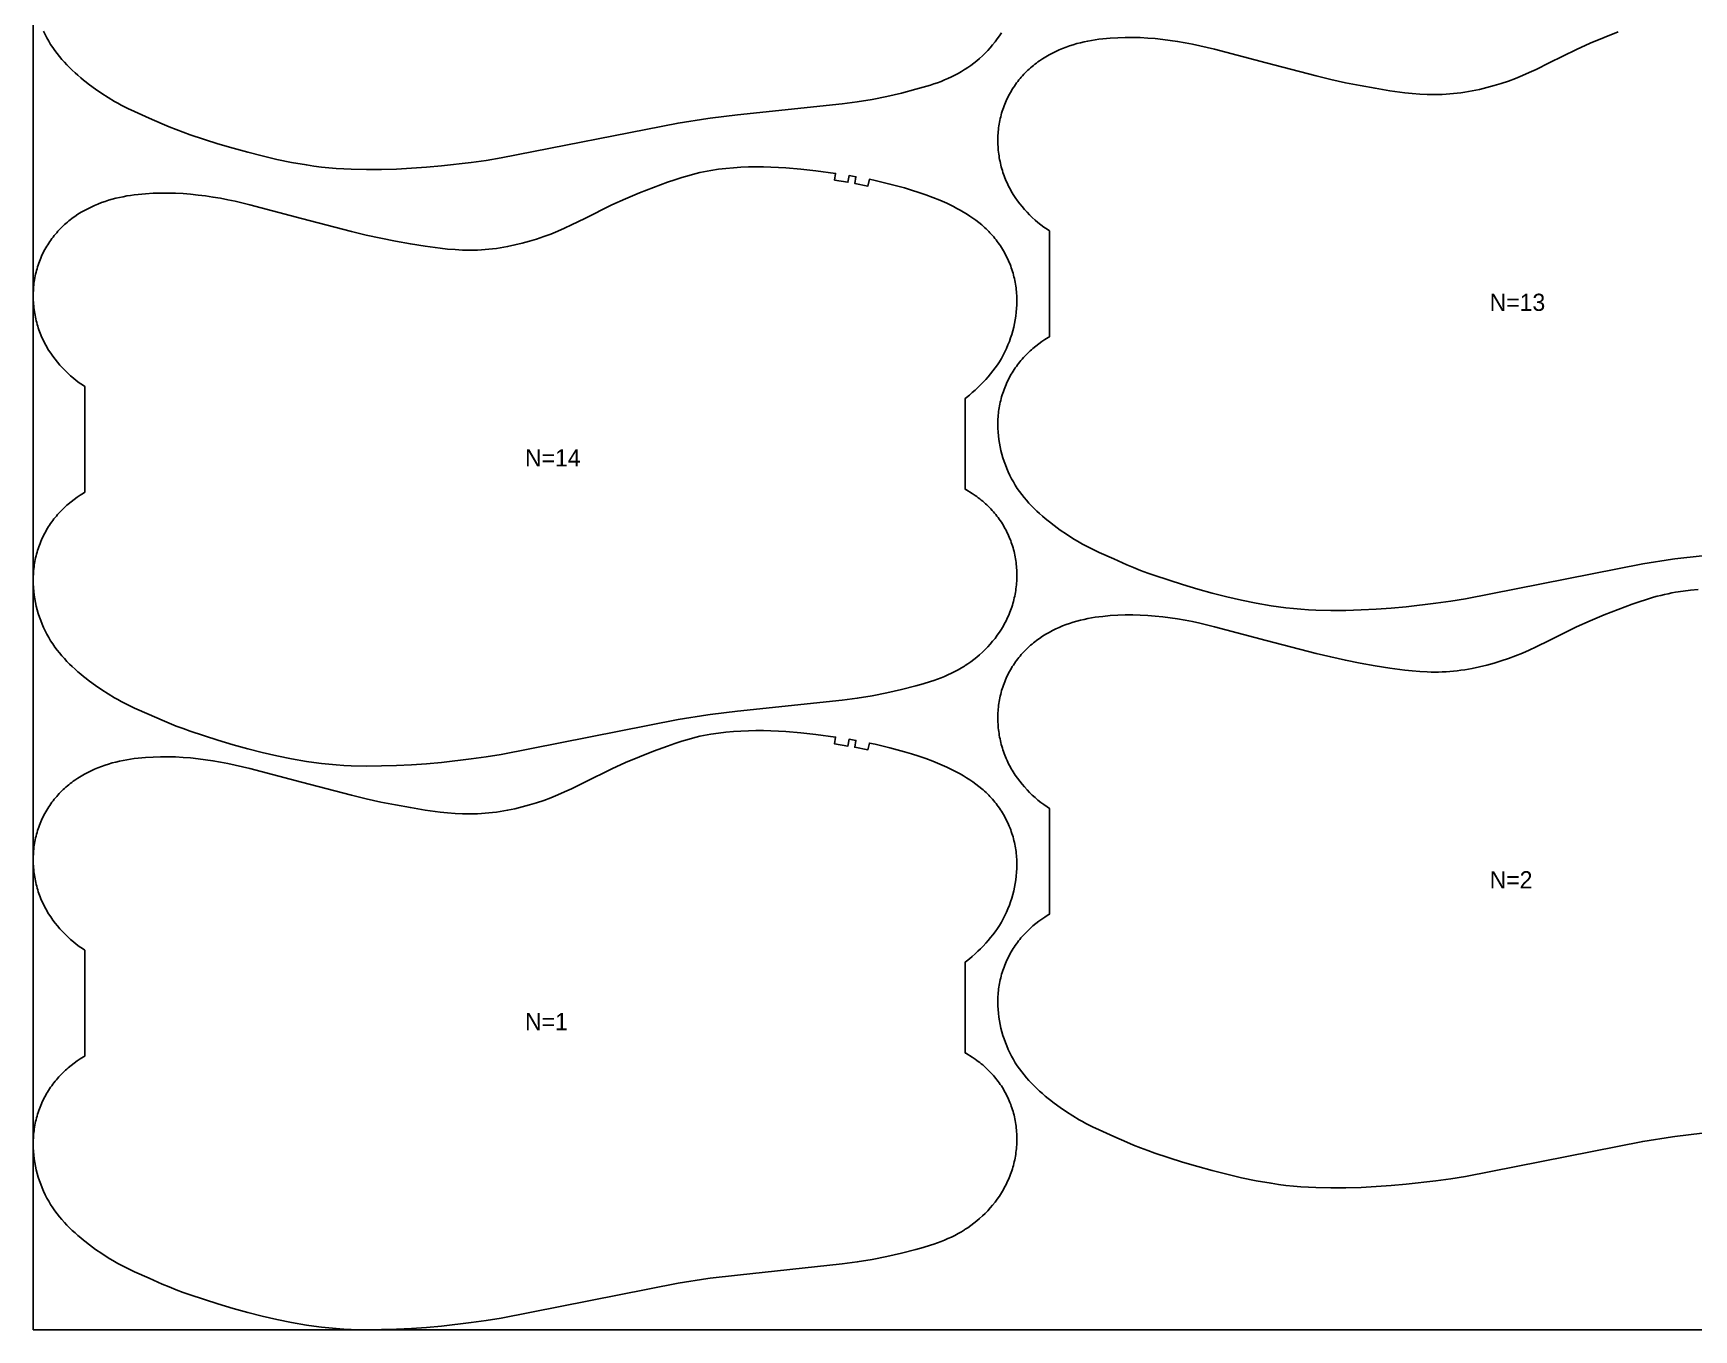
# Model space of a CAD drawing. Header units: inches. Extents: x 0 to 1973, y 0 to 1059.
# Drawn here: x 0.5 to 483.7, y 0 to 377.3 of the extents above; entities that cross this region are included whole.
import ezdxf

# ---------------------------------------------------------------- set-up
doc = ezdxf.new("R2010")
doc.units = ezdxf.units.IN

msp = doc.modelspace()

# ---------------------------------------------------------------- linework, layer by layer
at = {"layer": '1'}
for points in [[(0.5, 0), (1973.0375, 0), (1973.0375, 1058.8082), (0.5, 1058.8082), (0.5, 0)], [(271.841, 244.4945), (273.7164, 243.3669), (274.624, 242.7556), (275.0695, 242.4382), (275.5093, 242.113), (275.9431, 241.78), (276.3708, 241.4391), (276.7921, 241.0905), (277.2069, 240.7342), (277.6148, 240.3702), (278.0159, 239.9984), (278.4098, 239.619), (278.7963, 239.232), (279.1754, 238.8377), (279.5469, 238.4361), (279.9105, 238.0274), (280.2661, 237.6117), (280.6136, 237.1893), (280.9528, 236.7602), (281.2835, 236.3246), (281.6056, 235.8826), (281.9189, 235.4343), (282.2232, 234.98), (282.5184, 234.5198), (282.8043, 234.0538), (283.0807, 233.5821), (283.3475, 233.1049), (283.6045, 232.6224), (283.8517, 232.1348), (284.089, 231.6423), (284.3164, 231.145), (284.5339, 230.6433), (284.7413, 230.1373), (284.9387, 229.6272), (285.126, 229.1133), (285.3032, 228.5958), (285.4702, 228.075), (285.627, 227.5509), (285.7735, 227.0239), (285.9097, 226.4941), (286.0356, 225.9618), (286.1511, 225.4271), (286.2562, 224.8904), (286.3508, 224.3518), (286.435, 223.8116), (286.5088, 223.2698), (286.5723, 222.7267), (286.6254, 222.1825), (286.6682, 221.6373), (286.7008, 221.0914), (286.7232, 220.5449), (286.7354, 219.9981), (286.7375, 219.4511), (286.7295, 218.9041), (286.7114, 218.3573), (286.6833, 217.8109), (286.6452, 217.2651), (286.5972, 216.72), (286.5392, 216.1759), (286.4714, 215.6329), (286.3937, 215.0912), (286.3062, 214.5511), (286.2089, 214.0127), (286.1018, 213.4761), (285.9849, 212.9417), (285.8584, 212.4095), (285.722, 211.8798), (285.576, 211.3528), (285.4204, 210.8286), (285.255, 210.3074), (285.0801, 209.7895), (284.8955, 209.2749), (284.7014, 208.764), (284.4977, 208.2568), (284.2845, 207.7537), (284.0618, 207.2546), (283.8298, 206.7599), (283.5885, 206.2695), (283.3383, 205.7836), (283.0792, 205.3022), (282.8115, 204.8255), (282.5353, 204.3536), (282.2507, 203.8865), (281.6572, 202.9673), (281.0325, 202.0687), (280.3777, 201.1915), (279.6944, 200.3365), (278.9837, 199.5044), (278.2467, 198.6959), (277.4842, 197.9116), (276.6973, 197.1519), (275.8867, 196.4175), (275.0534, 195.709), (274.1984, 195.027), (273.3224, 194.3719), (272.4266, 193.7444), (271.7375, 193.2924), (271.512, 193.1445), (270.5798, 192.5721), (269.631, 192.0272), (268.667, 191.5098), (267.6887, 191.0198), (266.6975, 190.5572), (265.6944, 190.1221), (264.6805, 189.7139), (263.6572, 189.3304), (262.6254, 188.9691), (261.5865, 188.6274), (259.4917, 187.9925), (257.3821, 187.4047), (253.143, 186.3171), (248.8787, 185.3426), (244.5871, 184.4892), (240.2712, 183.7689), (235.9358, 183.183), (205.474, 179.9813), (197.4903, 179.04), (196.7841, 178.9567), (188.1448, 177.5644), (136.628, 167.4224), (132.3073, 166.7335), (127.9741, 166.1236), (119.2835, 165.0989), (114.925, 164.7141), (110.5594, 164.4179), (106.1893, 164.2048), (101.8155, 164.076), (97.4396, 164.04), (93.0653, 164.1297), (90.8802, 164.2332), (88.6975, 164.3789), (86.5182, 164.5679), (84.3433, 164.8014), (82.1735, 165.0796), (80.0093, 165.3998), (75.6985, 166.1518), (71.4122, 167.0304), (67.1488, 168.0143), (62.9068, 169.0872), (58.6881, 170.247), (54.21, 171.5788), (46.1648, 174.1823), (44.1027, 174.9125), (42.0562, 175.6825), (40.0277, 176.4981), (38.0136, 177.35), (34.2115, 179.04), (30.013, 180.9061), (28.0375, 181.8451), (26.0889, 182.8358), (25.1275, 183.3558), (24.1753, 183.8926), (22.2983, 185.0146), (20.458, 186.1974), (18.6544, 187.4367), (16.8886, 188.7293), (15.5, 189.8159), (15.1655, 190.0777), (14.3218, 190.774), (13.491, 191.4857), (12.6739, 192.2133), (11.8711, 192.9573), (11.0837, 193.7181), (10.3135, 194.4964), (9.5625, 195.2927), (8.8328, 196.1077), (8.1264, 196.942), (7.4455, 197.7963), (6.792, 198.671), (6.1681, 199.567), (5.5754, 200.4843), (5.0144, 201.422), (4.4851, 202.3787), (3.9877, 203.353), (3.5222, 204.3436), (3.0887, 205.349), (2.6873, 206.3678), (2.318, 207.3988), (1.9811, 208.4405), (1.677, 209.4919), (1.4064, 210.5521), (1.1699, 211.6201), (0.968, 212.695), (0.8014, 213.7757), (0.6708, 214.8614), (0.5765, 215.951), (0.5194, 217.0435), (0.5, 218.1376), (0.5046, 218.6846), (0.5188, 219.2315), (0.5428, 219.778), (0.5765, 220.3239), (0.6201, 220.8691), (0.6737, 221.4132), (0.7372, 221.9562), (0.8108, 222.4979), (0.8946, 223.038), (0.9886, 223.5764), (1.0929, 224.1129), (1.2076, 224.6473), (1.3327, 225.1794), (1.4682, 225.709), (1.6139, 226.2359), (1.7698, 226.76), (1.9358, 227.281), (2.1119, 227.7988), (2.2978, 228.3131), (2.4935, 228.8239), (2.699, 229.3309), (2.9142, 229.8339), (3.1389, 230.3327), (3.3731, 230.8272), (3.6167, 231.3172), (3.8696, 231.8024), (4.1317, 232.2827), (4.4029, 232.758), (4.6831, 233.2279), (4.9723, 233.6924), (5.2702, 234.1514), (5.5767, 234.6046), (5.8917, 235.052), (6.2151, 235.4933), (6.5466, 235.9284), (6.8862, 236.3573), (7.2338, 236.7796), (7.5891, 237.1953), (7.9521, 237.6043), (8.3227, 238.0063), (8.7006, 238.4013), (9.0857, 238.789), (9.4779, 239.1694), (9.8771, 239.5423), (10.2831, 239.9075), (10.6957, 240.2653), (11.5394, 240.9589), (12.4062, 241.6246), (13.2939, 242.2635), (14.2004, 242.8771), (15.1236, 243.4666), (15.5, 243.6941), (15.5, 274.4994), (14.8109, 274.9514), (13.9151, 275.579), (13.0391, 276.234), (12.1841, 276.916), (11.3508, 277.6245), (10.5402, 278.3589), (9.7533, 279.1186), (8.9908, 279.903), (8.2538, 280.7115), (7.5431, 281.5435), (6.8598, 282.3985), (6.2051, 283.2757), (5.5803, 284.1743), (4.9868, 285.0935), (4.7023, 285.5606), (4.426, 286.0325), (4.1583, 286.5092), (3.8992, 286.9906), (3.649, 287.4765), (3.4078, 287.9669), (3.1757, 288.4617), (2.953, 288.9607), (2.7398, 289.4638), (2.5361, 289.971), (2.342, 290.4819), (2.1574, 290.9965), (1.9825, 291.5144), (1.8171, 292.0356), (1.6615, 292.5598), (1.5155, 293.0868), (1.3791, 293.6165), (1.2526, 294.1487), (1.1357, 294.6832), (1.0286, 295.2197), (0.9313, 295.7581), (0.8438, 296.2983), (0.7661, 296.8399), (0.6983, 297.3829), (0.6403, 297.927), (0.5923, 298.4721), (0.5542, 299.0179), (0.5261, 299.5643), (0.508, 300.1111), (0.5, 300.6581), (0.5021, 301.2051), (0.5143, 301.752), (0.5367, 302.2984), (0.5693, 302.8443), (0.6121, 303.3895), (0.6652, 303.9337), (0.7287, 304.4768), (0.8025, 305.0186), (0.8867, 305.5589), (0.9813, 306.0975), (1.0864, 306.6342), (1.2019, 307.1688), (1.3278, 307.7011), (1.464, 308.2309), (1.6105, 308.7579), (1.7673, 309.282), (1.9343, 309.8029), (2.1115, 310.3204), (2.2988, 310.8342), (2.4962, 311.3443), (2.7036, 311.8503), (2.9211, 312.352), (3.1485, 312.8493), (3.3858, 313.3418), (3.633, 313.8295), (3.89, 314.312), (4.1568, 314.7891), (4.4332, 315.2608), (4.7191, 315.7268), (5.0143, 316.1871), (5.3186, 316.6414), (5.6319, 317.0896), (5.954, 317.5316), (6.2847, 317.9672), (6.6239, 318.3963), (6.9714, 318.8188), (7.327, 319.2344), (7.6906, 319.6431), (8.0621, 320.0447), (8.4412, 320.439), (8.8277, 320.826), (9.2216, 321.2054), (9.6227, 321.5772), (10.0306, 321.9412), (10.4454, 322.2976), (10.8667, 322.6462), (11.2944, 322.987), (11.7282, 323.32), (12.168, 323.6452), (12.6135, 323.9626), (13.5211, 324.5739), (14.4493, 325.1536), (15.3965, 325.7015), (16.3612, 326.2175), (17.3418, 326.7016), (18.3371, 327.1542), (19.3459, 327.5759), (20.367, 327.9672), (21.3992, 328.3287), (22.4413, 328.6609), (23.4921, 328.9645), (24.5505, 329.2399), (25.6153, 329.488), (26.6859, 329.7098), (27.7614, 329.9067), (28.8413, 330.0802), (29.9249, 330.2315), (31.0116, 330.3619), (33.1912, 330.5658), (35.3755, 330.7009), (37.5621, 330.7703), (39.7495, 330.7753), (41.9358, 330.7172), (44.1197, 330.5979), (46.3002, 330.4218), (48.4763, 330.1934), (50.6473, 329.9177), (52.8123, 329.5983), (54.9701, 329.2354), (57.1197, 328.828), (59.2598, 328.3753), (63.512, 327.3475), (78.5881, 323.3812), (93.1342, 319.5543), (97.3909, 318.5412), (101.665, 317.6034), (105.9559, 316.7469), (110.2617, 315.9694), (114.5812, 315.2745), (118.9185, 314.6974), (121.0952, 314.4674), (123.2763, 314.2896), (125.4607, 314.176), (126.5536, 314.147), (127.6468, 314.1385), (128.74, 314.1517), (129.833, 314.1867), (130.9253, 314.243), (132.0164, 314.3203), (133.106, 314.4183), (134.1937, 314.5366), (135.2789, 314.6749), (136.3614, 314.8328), (138.5167, 315.2058), (140.6582, 315.6516), (142.7848, 316.1657), (144.8954, 316.7437), (146.9887, 317.382), (149.0625, 318.0806), (151.1141, 318.8402), (153.141, 319.6616), (155.1421, 320.5431), (157.122, 321.4725), (160.9791, 323.3812), (168.888, 327.295), (172.8764, 329.0939), (176.913, 330.7831), (180.9869, 332.3778), (185.0954, 333.8841), (187.1631, 334.6025), (189.2427, 335.2841), (191.3372, 335.9134), (192.3911, 336.2036), (193.4499, 336.4748), (194.5139, 336.7256), (195.5828, 336.9561), (196.656, 337.1668), (197.7331, 337.3584), (199.8969, 337.6859), (202.0702, 337.9431), (204.2495, 338.1348), (206.433, 338.2672), (208.6193, 338.3471), (210.807, 338.3812), (212.995, 338.3751), (215.1823, 338.3296), (217.3683, 338.2446), (219.5523, 338.1197), (223.9124, 337.7565), (228.2615, 337.2719), (233.9751, 336.4968), (233.68, 334.5187), (237.5918, 333.8965), (237.9254, 335.8685), (239.8956, 335.5241), (239.5402, 333.5559), (243.4169, 332.806), (243.8227, 334.7644), (245.5201, 334.4017), (249.7766, 333.3903), (253.9995, 332.2427), (256.0971, 331.6181), (258.1822, 330.9541), (260.2513, 330.244), (262.3012, 329.4812), (264.328, 328.6594), (266.3275, 327.7731), (267.3156, 327.3041), (268.2951, 326.817), (269.2655, 326.3111), (270.2261, 325.7859), (271.1762, 325.2404), (272.1139, 324.6736), (273.0371, 324.0841), (273.9436, 323.4705), (274.8313, 322.8316), (275.6981, 322.1659), (276.5418, 321.4723), (276.9544, 321.1146), (277.3604, 320.7493), (277.7596, 320.3764), (278.1518, 319.9961), (278.5369, 319.6083), (278.9148, 319.2134), (279.2854, 318.8113), (279.6484, 318.4024), (280.0037, 317.9866), (280.3513, 317.5643), (280.6909, 317.1355), (281.0224, 316.7003), (281.3458, 316.259), (281.6608, 315.8116), (281.9673, 315.3584), (282.2652, 314.8995), (282.5544, 314.4349), (282.8346, 313.965), (283.1058, 313.4897), (283.3679, 313.0094), (283.6208, 312.5242), (283.8644, 312.0342), (284.0986, 311.5397), (284.3233, 311.0409), (284.5385, 310.5379), (284.744, 310.0309), (284.9397, 309.5201), (285.1256, 309.0058), (285.3017, 308.488), (285.4677, 307.967), (285.6236, 307.4429), (285.7693, 306.916), (285.9048, 306.3864), (286.0299, 305.8543), (286.1446, 305.32), (286.2489, 304.7835), (286.3429, 304.2451), (286.4267, 303.7049), (286.5003, 303.1633), (286.5638, 302.6203), (286.6174, 302.0761), (286.661, 301.531), (286.6947, 300.985), (286.7187, 300.4386), (286.7329, 299.8917), (286.7375, 299.3446), (286.7181, 298.2506), (286.661, 297.158), (286.5668, 296.0684), (286.4361, 294.9827), (286.2695, 293.902), (286.0676, 292.8271), (285.8311, 291.7591), (285.5605, 290.6989), (285.2564, 289.6475), (284.9195, 288.6058), (284.5502, 287.5749), (284.1488, 286.556), (283.7153, 285.5506), (283.2498, 284.5601), (282.7524, 283.5857), (282.2231, 282.629), (281.6621, 281.6913), (281.0694, 280.774), (280.4455, 279.8781), (279.792, 279.0033), (279.1111, 278.1491), (278.4047, 277.3147), (277.675, 276.4997), (276.924, 275.7034), (276.1538, 274.9251), (275.3664, 274.1643), (274.5636, 273.4203), (273.7465, 272.6927), (272.9157, 271.981), (272.072, 271.2847), (271.7375, 271.0229), (271.7375, 244.5498), (271.841, 244.4945)], [(271.841, 80.4545), (273.7164, 79.3269), (274.624, 78.7156), (275.0695, 78.3982), (275.5093, 78.073), (275.9431, 77.74), (276.3708, 77.3991), (276.7921, 77.0505), (277.2069, 76.6942), (277.6148, 76.3302), (278.0159, 75.9584), (278.4098, 75.579), (278.7963, 75.192), (279.1754, 74.7977), (279.5469, 74.3961), (279.9105, 73.9874), (280.2661, 73.5717), (280.6136, 73.1493), (280.9528, 72.7202), (281.2835, 72.2846), (281.6056, 71.8426), (281.9189, 71.3943), (282.2232, 70.94), (282.5184, 70.4798), (282.8043, 70.0138), (283.0807, 69.5421), (283.3475, 69.0649), (283.6045, 68.5824), (283.8517, 68.0948), (284.089, 67.6023), (284.3164, 67.105), (284.5339, 66.6033), (284.7413, 66.0973), (284.9387, 65.5872), (285.126, 65.0733), (285.3032, 64.5558), (285.4702, 64.035), (285.627, 63.5109), (285.7735, 62.9839), (285.9097, 62.4541), (286.0356, 61.9218), (286.1511, 61.3871), (286.2562, 60.8504), (286.3508, 60.3118), (286.435, 59.7716), (286.5088, 59.2298), (286.5723, 58.6867), (286.6254, 58.1425), (286.6682, 57.5973), (286.7008, 57.0514), (286.7232, 56.5049), (286.7354, 55.9581), (286.7375, 55.4111), (286.7295, 54.8641), (286.7114, 54.3173), (286.6833, 53.7709), (286.6452, 53.2251), (286.5972, 52.68), (286.5392, 52.1359), (286.4714, 51.5929), (286.3937, 51.0512), (286.3062, 50.5111), (286.2089, 49.9727), (286.1018, 49.4361), (285.9849, 48.9017), (285.8584, 48.3695), (285.722, 47.8398), (285.576, 47.3128), (285.4204, 46.7886), (285.255, 46.2674), (285.0801, 45.7495), (284.8955, 45.2349), (284.7014, 44.724), (284.4977, 44.2168), (284.2845, 43.7137), (284.0618, 43.2146), (283.8298, 42.7199), (283.5885, 42.2295), (283.3383, 41.7436), (283.0792, 41.2622), (282.8115, 40.7855), (282.5353, 40.3136), (282.2507, 39.8465), (281.6572, 38.9273), (281.0325, 38.0287), (280.3777, 37.1515), (279.6944, 36.2965), (278.9837, 35.4644), (278.2467, 34.6559), (277.4842, 33.8716), (276.6973, 33.1119), (275.8867, 32.3775), (275.0534, 31.669), (274.1984, 30.987), (273.3224, 30.3319), (272.4266, 29.7044), (271.7375, 29.2524), (271.512, 29.1045), (270.5798, 28.5321), (269.631, 27.9872), (268.667, 27.4698), (267.6887, 26.9798), (266.6975, 26.5172), (265.6944, 26.0821), (264.6805, 25.6739), (263.6572, 25.2904), (262.6254, 24.9291), (261.5865, 24.5874), (259.4917, 23.9525), (257.3821, 23.3647), (253.143, 22.2771), (248.8787, 21.3026), (244.5871, 20.4492), (240.2712, 19.7289), (235.9358, 19.143), (205.474, 15.9413), (197.4903, 15), (196.7841, 14.9167), (188.1448, 13.5244), (136.628, 3.3824), (132.3073, 2.6935), (127.9741, 2.0836), (119.2835, 1.0589), (114.925, 0.6741), (110.5594, 0.3779), (106.1893, 0.1648), (101.8155, 0.036), (97.4396, 0), (93.0653, 0.0897), (90.8802, 0.1932), (88.6975, 0.3389), (86.5182, 0.5279), (84.3433, 0.7614), (82.1735, 1.0396), (80.0093, 1.3598), (75.6985, 2.1118), (71.4122, 2.9904), (67.1488, 3.9743), (62.9068, 5.0472), (58.6881, 6.207), (54.21, 7.5388), (46.1648, 10.1423), (44.1027, 10.8725), (42.0562, 11.6425), (40.0277, 12.4581), (38.0136, 13.31), (34.2115, 15), (30.013, 16.8661), (28.0375, 17.8051), (26.0889, 18.7958), (25.1275, 19.3158), (24.1753, 19.8526), (22.2983, 20.9746), (20.458, 22.1574), (18.6544, 23.3967), (16.8886, 24.6893), (15.5, 25.7759), (15.1655, 26.0377), (14.3218, 26.734), (13.491, 27.4457), (12.6739, 28.1733), (11.8711, 28.9173), (11.0837, 29.6781), (10.3135, 30.4564), (9.5625, 31.2527), (8.8328, 32.0677), (8.1264, 32.902), (7.4455, 33.7563), (6.792, 34.631), (6.1681, 35.527), (5.5754, 36.4443), (5.0144, 37.382), (4.4851, 38.3387), (3.9877, 39.313), (3.5222, 40.3036), (3.0887, 41.309), (2.6873, 42.3278), (2.318, 43.3588), (1.9811, 44.4005), (1.677, 45.4519), (1.4064, 46.5121), (1.1699, 47.5801), (0.968, 48.655), (0.8014, 49.7357), (0.6708, 50.8214), (0.5765, 51.911), (0.5194, 53.0035), (0.5, 54.0976), (0.5046, 54.6446), (0.5188, 55.1915), (0.5428, 55.738), (0.5765, 56.2839), (0.6201, 56.8291), (0.6737, 57.3732), (0.7372, 57.9162), (0.8108, 58.4579), (0.8946, 58.998), (0.9886, 59.5364), (1.0929, 60.0729), (1.2076, 60.6073), (1.3327, 61.1394), (1.4682, 61.669), (1.6139, 62.1959), (1.7698, 62.72), (1.9358, 63.241), (2.1119, 63.7588), (2.2978, 64.2731), (2.4935, 64.7839), (2.699, 65.2909), (2.9142, 65.7939), (3.1389, 66.2927), (3.3731, 66.7872), (3.6167, 67.2772), (3.8696, 67.7624), (4.1317, 68.2427), (4.4029, 68.718), (4.6831, 69.1879), (4.9723, 69.6524), (5.2702, 70.1114), (5.5767, 70.5646), (5.8917, 71.012), (6.2151, 71.4533), (6.5466, 71.8884), (6.8862, 72.3173), (7.2338, 72.7396), (7.5891, 73.1553), (7.9521, 73.5643), (8.3227, 73.9663), (8.7006, 74.3613), (9.0857, 74.749), (9.4779, 75.1294), (9.8771, 75.5023), (10.2831, 75.8675), (10.6957, 76.2253), (11.5394, 76.9189), (12.4062, 77.5846), (13.2939, 78.2235), (14.2004, 78.8371), (15.1236, 79.4266), (15.5, 79.6541), (15.5, 110.4594), (14.8109, 110.9114), (13.9151, 111.539), (13.0391, 112.194), (12.1841, 112.876), (11.3508, 113.5845), (10.5402, 114.3189), (9.7533, 115.0786), (8.9908, 115.863), (8.2538, 116.6715), (7.5431, 117.5035), (6.8598, 118.3585), (6.2051, 119.2357), (5.5803, 120.1343), (4.9868, 121.0535), (4.7023, 121.5206), (4.426, 121.9925), (4.1583, 122.4692), (3.8992, 122.9506), (3.649, 123.4365), (3.4078, 123.9269), (3.1757, 124.4217), (2.953, 124.9207), (2.7398, 125.4238), (2.5361, 125.931), (2.342, 126.4419), (2.1574, 126.9565), (1.9825, 127.4744), (1.8171, 127.9956), (1.6615, 128.5198), (1.5155, 129.0468), (1.3791, 129.5765), (1.2526, 130.1087), (1.1357, 130.6432), (1.0286, 131.1797), (0.9313, 131.7181), (0.8438, 132.2583), (0.7661, 132.7999), (0.6983, 133.3429), (0.6403, 133.887), (0.5923, 134.4321), (0.5542, 134.9779), (0.5261, 135.5243), (0.508, 136.0711), (0.5, 136.6181), (0.5021, 137.1651), (0.5143, 137.712), (0.5367, 138.2584), (0.5693, 138.8043), (0.6121, 139.3495), (0.6652, 139.8937), (0.7287, 140.4368), (0.8025, 140.9786), (0.8867, 141.5189), (0.9813, 142.0575), (1.0864, 142.5942), (1.2019, 143.1288), (1.3278, 143.6611), (1.464, 144.1909), (1.6105, 144.7179), (1.7673, 145.242), (1.9343, 145.7629), (2.1115, 146.2804), (2.2988, 146.7942), (2.4962, 147.3043), (2.7036, 147.8103), (2.9211, 148.312), (3.1485, 148.8093), (3.3858, 149.3018), (3.633, 149.7895), (3.89, 150.272), (4.1568, 150.7491), (4.4332, 151.2208), (4.7191, 151.6868), (5.0143, 152.1471), (5.3186, 152.6014), (5.6319, 153.0496), (5.954, 153.4916), (6.2847, 153.9272), (6.6239, 154.3563), (6.9714, 154.7788), (7.327, 155.1944), (7.6906, 155.6031), (8.0621, 156.0047), (8.4412, 156.399), (8.8277, 156.786), (9.2216, 157.1654), (9.6227, 157.5372), (10.0306, 157.9012), (10.4454, 158.2576), (10.8667, 158.6062), (11.2944, 158.947), (11.7282, 159.28), (12.168, 159.6052), (12.6135, 159.9226), (13.5211, 160.5339), (14.4493, 161.1136), (15.3965, 161.6615), (16.3612, 162.1775), (17.3418, 162.6616), (18.3371, 163.1142), (19.3459, 163.5359), (20.367, 163.9272), (21.3992, 164.2887), (22.4413, 164.6209), (23.4921, 164.9245), (24.5505, 165.1999), (25.6153, 165.448), (26.6859, 165.6698), (27.7614, 165.8667), (28.8413, 166.0402), (29.9249, 166.1915), (31.0116, 166.3219), (33.1912, 166.5258), (35.3755, 166.6609), (37.5621, 166.7303), (39.7495, 166.7353), (41.9358, 166.6772), (44.1197, 166.5579), (46.3002, 166.3818), (48.4763, 166.1534), (50.6473, 165.8777), (52.8123, 165.5583), (54.9701, 165.1954), (57.1197, 164.788), (59.2598, 164.3353), (63.512, 163.3075), (78.5881, 159.3412), (93.1342, 155.5143), (97.3909, 154.5012), (101.665, 153.5634), (105.9559, 152.7069), (110.2617, 151.9294), (114.5812, 151.2345), (118.9185, 150.6574), (121.0952, 150.4274), (123.2763, 150.2496), (125.4607, 150.136), (126.5536, 150.107), (127.6468, 150.0985), (128.74, 150.1117), (129.833, 150.1467), (130.9253, 150.203), (132.0164, 150.2803), (133.106, 150.3783), (134.1937, 150.4966), (135.2789, 150.6349), (136.3614, 150.7928), (138.5167, 151.1658), (140.6582, 151.6116), (142.7848, 152.1257), (144.8954, 152.7037), (146.9887, 153.342), (149.0625, 154.0406), (151.1141, 154.8002), (153.141, 155.6216), (155.1421, 156.5031), (157.122, 157.4325), (160.9791, 159.3412), (168.888, 163.255), (172.8764, 165.0539), (176.913, 166.7431), (180.9869, 168.3378), (185.0954, 169.8441), (187.1631, 170.5625), (189.2427, 171.2441), (191.3372, 171.8734), (192.3911, 172.1636), (193.4499, 172.4348), (194.5139, 172.6856), (195.5828, 172.9161), (196.656, 173.1268), (197.7331, 173.3184), (199.8969, 173.6459), (202.0702, 173.9031), (204.2495, 174.0948), (206.433, 174.2272), (208.6193, 174.3071), (210.807, 174.3412), (212.995, 174.3351), (215.1823, 174.2896), (217.3683, 174.2046), (219.5523, 174.0797), (223.9124, 173.7165), (228.2615, 173.2319), (233.9751, 172.4568), (233.68, 170.4787), (237.5918, 169.8565), (237.9254, 171.8285), (239.8956, 171.4841), (239.5402, 169.5159), (243.4169, 168.766), (243.8227, 170.7244), (245.5201, 170.3617), (249.7766, 169.3503), (253.9995, 168.2027), (256.0971, 167.5781), (258.1822, 166.9141), (260.2513, 166.204), (262.3012, 165.4412), (264.328, 164.6194), (266.3275, 163.7331), (267.3156, 163.2641), (268.2951, 162.777), (269.2655, 162.2711), (270.2261, 161.7459), (271.1762, 161.2004), (272.1139, 160.6336), (273.0371, 160.0441), (273.9436, 159.4305), (274.8313, 158.7916), (275.6981, 158.1259), (276.5418, 157.4323), (276.9544, 157.0746), (277.3604, 156.7093), (277.7596, 156.3364), (278.1518, 155.9561), (278.5369, 155.5683), (278.9148, 155.1734), (279.2854, 154.7713), (279.6484, 154.3624), (280.0037, 153.9466), (280.3513, 153.5243), (280.6909, 153.0955), (281.0224, 152.6603), (281.3458, 152.219), (281.6608, 151.7716), (281.9673, 151.3184), (282.2652, 150.8595), (282.5544, 150.3949), (282.8346, 149.925), (283.1058, 149.4497), (283.3679, 148.9694), (283.6208, 148.4842), (283.8644, 147.9942), (284.0986, 147.4997), (284.3233, 147.0009), (284.5385, 146.4979), (284.744, 145.9909), (284.9397, 145.4801), (285.1256, 144.9658), (285.3017, 144.448), (285.4677, 143.927), (285.6236, 143.4029), (285.7693, 142.876), (285.9048, 142.3464), (286.0299, 141.8143), (286.1446, 141.28), (286.2489, 140.7435), (286.3429, 140.2051), (286.4267, 139.6649), (286.5003, 139.1233), (286.5638, 138.5803), (286.6174, 138.0361), (286.661, 137.491), (286.6947, 136.945), (286.7187, 136.3986), (286.7329, 135.8517), (286.7375, 135.3046), (286.7181, 134.2106), (286.661, 133.118), (286.5668, 132.0284), (286.4361, 130.9427), (286.2695, 129.862), (286.0676, 128.7871), (285.8311, 127.7191), (285.5605, 126.6589), (285.2564, 125.6075), (284.9195, 124.5658), (284.5502, 123.5349), (284.1488, 122.516), (283.7153, 121.5106), (283.2498, 120.5201), (282.7524, 119.5457), (282.2231, 118.589), (281.6621, 117.6513), (281.0694, 116.734), (280.4455, 115.8381), (279.792, 114.9633), (279.1111, 114.1091), (278.4047, 113.2747), (277.675, 112.4597), (276.924, 111.6634), (276.1538, 110.8851), (275.3664, 110.1243), (274.5636, 109.3803), (273.7465, 108.6527), (272.9157, 107.941), (272.072, 107.2447), (271.7375, 106.9829), (271.7375, 80.5098), (271.841, 80.4545)]]:
    msp.add_lwpolyline(points, close=True, dxfattribs=at)
for points in [[(282.2507, 377.4265), (281.6572, 376.5073), (281.0325, 375.6087), (280.3777, 374.7315), (279.6944, 373.8765), (278.9837, 373.0444), (278.2467, 372.2359), (277.4842, 371.4516), (276.6973, 370.6919), (275.8867, 369.9575), (275.0534, 369.249), (274.1984, 368.567), (273.3224, 367.9119), (272.4266, 367.2844), (271.7375, 366.8324), (271.512, 366.6845), (270.5798, 366.1121), (269.631, 365.5672), (268.667, 365.0498), (267.6887, 364.5598), (266.6975, 364.0972), (265.6944, 363.6621), (264.6805, 363.2539), (263.6572, 362.8704), (262.6254, 362.5091), (261.5865, 362.1674), (259.4917, 361.5325), (257.3821, 360.9447), (253.143, 359.8571), (248.8787, 358.8826), (244.5871, 358.0292), (240.2712, 357.3089), (235.9358, 356.723), (205.474, 353.5213), (197.4903, 352.58), (196.7841, 352.4967), (188.1448, 351.1044), (136.628, 340.9624), (132.3073, 340.2735), (127.9741, 339.6636), (119.2835, 338.6389), (114.925, 338.2541), (110.5594, 337.9579), (106.1893, 337.7448), (101.8155, 337.616), (97.4396, 337.58), (93.0653, 337.6697), (90.8802, 337.7732), (88.6975, 337.9189), (86.5182, 338.1079), (84.3433, 338.3414), (82.1735, 338.6196), (80.0093, 338.9398), (75.6985, 339.6918), (71.4122, 340.5704), (67.1488, 341.5543), (62.9068, 342.6272), (58.6881, 343.787), (54.21, 345.1188), (46.1648, 347.7223), (44.1027, 348.4525), (42.0562, 349.2225), (40.0277, 350.0381), (38.0136, 350.89), (34.2115, 352.58), (30.013, 354.4461), (28.0375, 355.3851), (26.0889, 356.3758), (25.1275, 356.8958), (24.1753, 357.4326), (22.2983, 358.5546), (20.458, 359.7374), (18.6544, 360.9767), (16.8886, 362.2693), (15.5, 363.3559), (15.1655, 363.6177), (14.3218, 364.314), (13.491, 365.0257), (12.6739, 365.7533), (11.8711, 366.4973), (11.0837, 367.2581), (10.3135, 368.0364), (9.5625, 368.8327), (8.8328, 369.6477), (8.1264, 370.482), (7.4455, 371.3363), (6.792, 372.211), (6.1681, 373.107), (5.5754, 374.0243), (5.0144, 374.962), (4.4851, 375.9187), (3.9877, 376.893), (3.5222, 377.8836)], [(486.174, 225.2483), (478.1903, 224.307), (477.4841, 224.2237), (468.8448, 222.8314), (417.328, 212.6894), (413.0073, 212.0005), (408.6741, 211.3906), (399.9835, 210.3659), (395.625, 209.9811), (391.2594, 209.6849), (386.8893, 209.4718), (382.5155, 209.343), (378.1396, 209.307), (373.7653, 209.3967), (371.5802, 209.5002), (369.3975, 209.6459), (367.2182, 209.8349), (365.0433, 210.0684), (362.8735, 210.3466), (360.7093, 210.6668), (356.3985, 211.4188), (352.1122, 212.2974), (347.8488, 213.2813), (343.6068, 214.3542), (339.3881, 215.514), (334.91, 216.8458), (326.8648, 219.4493), (324.8027, 220.1795), (322.7562, 220.9495), (320.7277, 221.7651), (318.7136, 222.617), (314.9115, 224.307), (310.713, 226.1731), (308.7375, 227.1121), (306.7889, 228.1028), (305.8275, 228.6228), (304.8753, 229.1596), (302.9983, 230.2816), (301.158, 231.4644), (299.3544, 232.7037), (297.5886, 233.9963), (296.2, 235.0829), (295.8655, 235.3447), (295.0218, 236.041), (294.191, 236.7527), (293.3739, 237.4803), (292.5711, 238.2243), (291.7837, 238.9851), (291.0135, 239.7634), (290.2625, 240.5597), (289.5328, 241.3747), (288.8264, 242.209), (288.1455, 243.0633), (287.492, 243.938), (286.8681, 244.834), (286.2754, 245.7513), (285.7144, 246.689), (285.1851, 247.6457), (284.6877, 248.62), (284.2222, 249.6106), (283.7887, 250.616), (283.3873, 251.6348), (283.018, 252.6658), (282.6811, 253.7075), (282.377, 254.7589), (282.1064, 255.8191), (281.8699, 256.8871), (281.668, 257.962), (281.5014, 259.0427), (281.3708, 260.1284), (281.2765, 261.218), (281.2194, 262.3105), (281.2, 263.4046), (281.2046, 263.9516), (281.2188, 264.4985), (281.2428, 265.045), (281.2765, 265.5909), (281.3201, 266.1361), (281.3737, 266.6802), (281.4372, 267.2232), (281.5108, 267.7649), (281.5946, 268.305), (281.6886, 268.8434), (281.7929, 269.3799), (281.9076, 269.9143), (282.0327, 270.4464), (282.1682, 270.976), (282.3139, 271.5029), (282.4698, 272.027), (282.6358, 272.548), (282.8119, 273.0658), (282.9978, 273.5801), (283.1935, 274.0909), (283.399, 274.5979), (283.6142, 275.1009), (283.8389, 275.5997), (284.0731, 276.0942), (284.3167, 276.5842), (284.5696, 277.0694), (284.8317, 277.5497), (285.1029, 278.025), (285.3831, 278.4949), (285.6723, 278.9594), (285.9702, 279.4184), (286.2767, 279.8716), (286.5917, 280.319), (286.9151, 280.7603), (287.2466, 281.1954), (287.5862, 281.6243), (287.9338, 282.0466), (288.2891, 282.4623), (288.6521, 282.8713), (289.0227, 283.2733), (289.4006, 283.6683), (289.7857, 284.056), (290.1779, 284.4364), (290.5771, 284.8093), (290.9831, 285.1745), (291.3957, 285.5323), (292.2394, 286.2259), (293.1062, 286.8916), (293.9939, 287.5305), (294.9004, 288.1441), (295.8236, 288.7336), (296.2, 288.9611), (296.2, 319.7664), (295.5109, 320.2184), (294.6151, 320.846), (293.7391, 321.501), (292.8841, 322.183), (292.0508, 322.8915), (291.2402, 323.6259), (290.4533, 324.3856), (289.6908, 325.17), (288.9538, 325.9785), (288.2431, 326.8105), (287.5598, 327.6655), (286.9051, 328.5427), (286.2803, 329.4413), (285.6868, 330.3605), (285.4023, 330.8276), (285.126, 331.2995), (284.8583, 331.7762), (284.5992, 332.2576), (284.349, 332.7435), (284.1078, 333.2339), (283.8757, 333.7287), (283.653, 334.2277), (283.4398, 334.7308), (283.2361, 335.238), (283.042, 335.7489), (282.8574, 336.2635), (282.6825, 336.7814), (282.5171, 337.3026), (282.3615, 337.8268), (282.2155, 338.3538), (282.0791, 338.8835), (281.9526, 339.4157), (281.8357, 339.9502), (281.7286, 340.4867), (281.6313, 341.0251), (281.5438, 341.5653), (281.4661, 342.1069), (281.3983, 342.6499), (281.3403, 343.194), (281.2923, 343.7391), (281.2542, 344.2849), (281.2261, 344.8313), (281.208, 345.3781), (281.2, 345.9251), (281.2021, 346.4721), (281.2143, 347.019), (281.2367, 347.5654), (281.2693, 348.1113), (281.3121, 348.6565), (281.3652, 349.2007), (281.4287, 349.7438), (281.5025, 350.2856), (281.5867, 350.8259), (281.6813, 351.3645), (281.7864, 351.9012), (281.9019, 352.4358), (282.0278, 352.9681), (282.164, 353.4979), (282.3105, 354.0249), (282.4673, 354.549), (282.6343, 355.0699), (282.8115, 355.5874), (282.9988, 356.1012), (283.1962, 356.6113), (283.4036, 357.1173), (283.6211, 357.619), (283.8485, 358.1163), (284.0858, 358.6088), (284.333, 359.0965), (284.59, 359.579), (284.8568, 360.0561), (285.1332, 360.5278), (285.4191, 360.9938), (285.7143, 361.4541), (286.0186, 361.9084), (286.3319, 362.3566), (286.654, 362.7986), (286.9847, 363.2342), (287.3239, 363.6633), (287.6714, 364.0858), (288.027, 364.5014), (288.3906, 364.9101), (288.7621, 365.3117), (289.1412, 365.706), (289.5277, 366.093), (289.9216, 366.4724), (290.3227, 366.8442), (290.7306, 367.2082), (291.1454, 367.5646), (291.5667, 367.9132), (291.9944, 368.254), (292.4282, 368.587), (292.868, 368.9122), (293.3135, 369.2296), (294.2211, 369.8409), (295.1493, 370.4206), (296.0965, 370.9685), (297.0612, 371.4845), (298.0418, 371.9686), (299.0371, 372.4212), (300.0459, 372.8429), (301.067, 373.2342), (302.0992, 373.5957), (303.1413, 373.9279), (304.1921, 374.2315), (305.2505, 374.5069), (306.3153, 374.755), (307.3859, 374.9768), (308.4614, 375.1737), (309.5413, 375.3472), (310.6249, 375.4985), (311.7116, 375.6289), (313.8912, 375.8328), (316.0755, 375.9679), (318.2621, 376.0373), (320.4495, 376.0423), (322.6358, 375.9842), (324.8197, 375.8649), (327.0002, 375.6888), (329.1763, 375.4604), (331.3473, 375.1847), (333.5123, 374.8653), (335.6701, 374.5024), (337.8197, 374.095), (339.9598, 373.6423), (344.212, 372.6145), (359.2881, 368.6482), (373.8342, 364.8213), (378.0909, 363.8082), (382.365, 362.8704), (386.6559, 362.0139), (390.9617, 361.2364), (395.2812, 360.5415), (399.6185, 359.9644), (401.7952, 359.7344), (403.9763, 359.5566), (406.1607, 359.443), (407.2536, 359.414), (408.3468, 359.4055), (409.44, 359.4187), (410.533, 359.4537), (411.6253, 359.51), (412.7164, 359.5873), (413.806, 359.6853), (414.8937, 359.8036), (415.9789, 359.9419), (417.0614, 360.0998), (419.2167, 360.4728), (421.3582, 360.9186), (423.4848, 361.4327), (425.5954, 362.0107), (427.6887, 362.649), (429.7625, 363.3476), (431.8141, 364.1072), (433.841, 364.9286), (435.8421, 365.8101), (437.822, 366.7395), (441.6791, 368.6482), (449.588, 372.562), (453.5764, 374.3609), (457.613, 376.0501), (461.6869, 377.6448)], [(486.174, 57.2083), (478.1903, 56.267), (477.4841, 56.1837), (468.8448, 54.7914), (417.328, 44.6494), (413.0073, 43.9605), (408.6741, 43.3506), (399.9835, 42.3259), (395.625, 41.9411), (391.2594, 41.6449), (386.8893, 41.4318), (382.5155, 41.303), (378.1396, 41.267), (373.7653, 41.3567), (371.5802, 41.4602), (369.3975, 41.6059), (367.2182, 41.7949), (365.0433, 42.0284), (362.8735, 42.3066), (360.7093, 42.6268), (356.3985, 43.3788), (352.1122, 44.2574), (347.8488, 45.2413), (343.6068, 46.3142), (339.3881, 47.474), (334.91, 48.8058), (326.8648, 51.4093), (324.8027, 52.1395), (322.7562, 52.9095), (320.7277, 53.7251), (318.7136, 54.577), (314.9115, 56.267), (310.713, 58.1331), (308.7375, 59.0721), (306.7889, 60.0628), (305.8275, 60.5828), (304.8753, 61.1196), (302.9983, 62.2416), (301.158, 63.4244), (299.3544, 64.6637), (297.5886, 65.9563), (296.2, 67.0429), (295.8655, 67.3047), (295.0218, 68.001), (294.191, 68.7127), (293.3739, 69.4403), (292.5711, 70.1843), (291.7837, 70.9451), (291.0135, 71.7234), (290.2625, 72.5197), (289.5328, 73.3347), (288.8264, 74.169), (288.1455, 75.0233), (287.492, 75.898), (286.8681, 76.794), (286.2754, 77.7113), (285.7144, 78.649), (285.1851, 79.6057), (284.6877, 80.58), (284.2222, 81.5706), (283.7887, 82.576), (283.3873, 83.5948), (283.018, 84.6258), (282.6811, 85.6675), (282.377, 86.7189), (282.1064, 87.7791), (281.8699, 88.8471), (281.668, 89.922), (281.5014, 91.0027), (281.3708, 92.0884), (281.2765, 93.178), (281.2194, 94.2705), (281.2, 95.3646), (281.2046, 95.9116), (281.2188, 96.4585), (281.2428, 97.005), (281.2765, 97.5509), (281.3201, 98.0961), (281.3737, 98.6402), (281.4372, 99.1832), (281.5108, 99.7249), (281.5946, 100.265), (281.6886, 100.8034), (281.7929, 101.3399), (281.9076, 101.8743), (282.0327, 102.4064), (282.1682, 102.936), (282.3139, 103.4629), (282.4698, 103.987), (282.6358, 104.508), (282.8119, 105.0258), (282.9978, 105.5401), (283.1935, 106.0509), (283.399, 106.5579), (283.6142, 107.0609), (283.8389, 107.5597), (284.0731, 108.0542), (284.3167, 108.5442), (284.5696, 109.0294), (284.8317, 109.5097), (285.1029, 109.985), (285.3831, 110.4549), (285.6723, 110.9194), (285.9702, 111.3784), (286.2767, 111.8316), (286.5917, 112.279), (286.9151, 112.7203), (287.2466, 113.1554), (287.5862, 113.5843), (287.9338, 114.0066), (288.2891, 114.4223), (288.6521, 114.8313), (289.0227, 115.2333), (289.4006, 115.6283), (289.7857, 116.016), (290.1779, 116.3964), (290.5771, 116.7693), (290.9831, 117.1345), (291.3957, 117.4923), (292.2394, 118.1859), (293.1062, 118.8516), (293.9939, 119.4905), (294.9004, 120.1041), (295.8236, 120.6936), (296.2, 120.9211), (296.2, 151.7264), (295.5109, 152.1784), (294.6151, 152.806), (293.7391, 153.461), (292.8841, 154.143), (292.0508, 154.8515), (291.2402, 155.5859), (290.4533, 156.3456), (289.6908, 157.13), (288.9538, 157.9385), (288.2431, 158.7705), (287.5598, 159.6255), (286.9051, 160.5027), (286.2803, 161.4013), (285.6868, 162.3205), (285.4023, 162.7876), (285.126, 163.2595), (284.8583, 163.7362), (284.5992, 164.2176), (284.349, 164.7035), (284.1078, 165.1939), (283.8757, 165.6887), (283.653, 166.1877), (283.4398, 166.6908), (283.2361, 167.198), (283.042, 167.7089), (282.8574, 168.2235), (282.6825, 168.7414), (282.5171, 169.2626), (282.3615, 169.7868), (282.2155, 170.3138), (282.0791, 170.8435), (281.9526, 171.3757), (281.8357, 171.9102), (281.7286, 172.4467), (281.6313, 172.9851), (281.5438, 173.5253), (281.4661, 174.0669), (281.3983, 174.6099), (281.3403, 175.154), (281.2923, 175.6991), (281.2542, 176.2449), (281.2261, 176.7913), (281.208, 177.3381), (281.2, 177.8851), (281.2021, 178.4321), (281.2143, 178.979), (281.2367, 179.5254), (281.2693, 180.0713), (281.3121, 180.6165), (281.3652, 181.1607), (281.4287, 181.7038), (281.5025, 182.2456), (281.5867, 182.7859), (281.6813, 183.3245), (281.7864, 183.8612), (281.9019, 184.3958), (282.0278, 184.9281), (282.164, 185.4579), (282.3105, 185.9849), (282.4673, 186.509), (282.6343, 187.0299), (282.8115, 187.5474), (282.9988, 188.0612), (283.1962, 188.5713), (283.4036, 189.0773), (283.6211, 189.579), (283.8485, 190.0763), (284.0858, 190.5688), (284.333, 191.0565), (284.59, 191.539), (284.8568, 192.0161), (285.1332, 192.4878), (285.4191, 192.9538), (285.7143, 193.4141), (286.0186, 193.8684), (286.3319, 194.3166), (286.654, 194.7586), (286.9847, 195.1942), (287.3239, 195.6233), (287.6714, 196.0458), (288.027, 196.4614), (288.3906, 196.8701), (288.7621, 197.2717), (289.1412, 197.666), (289.5277, 198.053), (289.9216, 198.4324), (290.3227, 198.8042), (290.7306, 199.1682), (291.1454, 199.5246), (291.5667, 199.8732), (291.9944, 200.214), (292.4282, 200.547), (292.868, 200.8722), (293.3135, 201.1896), (294.2211, 201.8009), (295.1493, 202.3806), (296.0965, 202.9285), (297.0612, 203.4445), (298.0418, 203.9286), (299.0371, 204.3812), (300.0459, 204.8029), (301.067, 205.1942), (302.0992, 205.5557), (303.1413, 205.8879), (304.1921, 206.1915), (305.2505, 206.4669), (306.3153, 206.715), (307.3859, 206.9368), (308.4614, 207.1337), (309.5413, 207.3072), (310.6249, 207.4585), (311.7116, 207.5889), (313.8912, 207.7928), (316.0755, 207.9279), (318.2621, 207.9973), (320.4495, 208.0023), (322.6358, 207.9442), (324.8197, 207.8249), (327.0002, 207.6488), (329.1763, 207.4204), (331.3473, 207.1447), (333.5123, 206.8253), (335.6701, 206.4624), (337.8197, 206.055), (339.9598, 205.6023), (344.212, 204.5745), (359.2881, 200.6082), (373.8342, 196.7813), (378.0909, 195.7682), (382.365, 194.8304), (386.6559, 193.9739), (390.9617, 193.1964), (395.2812, 192.5015), (399.6185, 191.9244), (401.7952, 191.6944), (403.9763, 191.5166), (406.1607, 191.403), (407.2536, 191.374), (408.3468, 191.3655), (409.44, 191.3787), (410.533, 191.4137), (411.6253, 191.47), (412.7164, 191.5473), (413.806, 191.6453), (414.8937, 191.7636), (415.9789, 191.9019), (417.0614, 192.0598), (419.2167, 192.4328), (421.3582, 192.8786), (423.4848, 193.3927), (425.5954, 193.9707), (427.6887, 194.609), (429.7625, 195.3076), (431.8141, 196.0672), (433.841, 196.8886), (435.8421, 197.7701), (437.822, 198.6995), (441.6791, 200.6082), (449.588, 204.522), (453.5764, 206.3209), (457.613, 208.0101), (461.6869, 209.6048), (465.7954, 211.1111), (467.8631, 211.8295), (469.9427, 212.5111), (472.0372, 213.1404), (473.0911, 213.4306), (474.1499, 213.7018), (475.2139, 213.9526), (476.2828, 214.1831), (477.356, 214.3938), (478.4331, 214.5854), (480.5969, 214.9129), (482.7702, 215.1701), (484.9495, 215.3618)]]:
    msp.add_lwpolyline(points, dxfattribs=at)

# ---------------------------------------------------------------- texts
for s, p in [('N=13', (424.3188, 296.4776)), ('N=14', (143.6188, 251.2106)), ('N=2', (424.3188, 128.4376)), ('N=1', (143.6188, 87.1706))]:
    msp.add_text(s, height=5, dxfattribs=at).set_placement(p)

doc.saveas('drawing.dxf')
